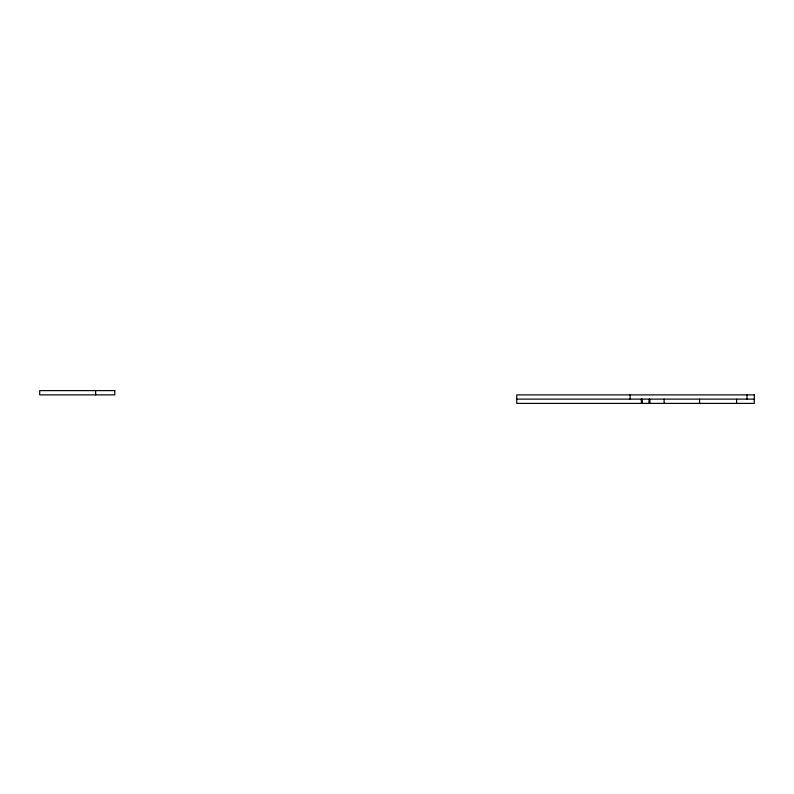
<?xml version="1.0" encoding="UTF-8"?>
<svg xmlns="http://www.w3.org/2000/svg" width="794" height="794" viewBox="0 0 794 794"><rect width="100%" height="100%" fill="white"/><g stroke="black" fill="none" stroke-linecap="round" stroke-linejoin="round"><path stroke-width="1.19" d="M516.745 399.124L754.3 399.124M746.985 394.876L746.985 399.124M736.604 399.124L736.604 403.382M699.554 399.124L699.554 403.382M664.121 399.124L664.121 403.382M649.829 399.124L649.829 403.382M649.472 399.124L649.472 403.382M649.125 399.124L649.125 403.382M642.038 399.124L642.038 403.382M641.691 399.124L641.691 403.382M641.334 399.124L641.334 403.382M630.108 394.876L630.108 399.124M95.578 390.618L95.627 394.876M114.802 390.618L39.7 390.618L39.7 394.876L114.802 394.876L114.802 390.618M754.3 394.876L516.745 394.876L516.745 403.382L754.3 403.382L754.3 394.876"/></g></svg>
